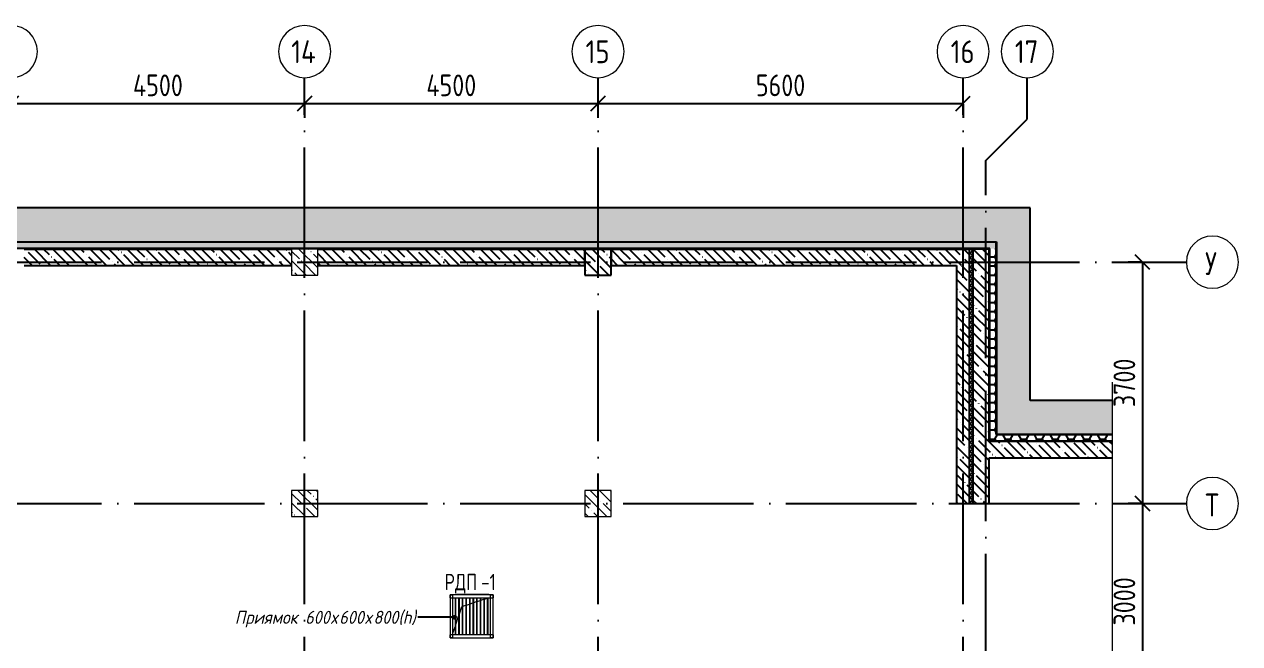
# Model space of a CAD drawing. Header units: millimetres. Extents: x -68946 to 690821, y -552984 to 293768.
# Drawn here: x 52027 to 70670, y 162152 to 171645 of the extents above; entities that cross this region are included whole.
import ezdxf

# ---------------------------------------------------------------- set-up
doc = ezdxf.new("R2010")
doc.units = ezdxf.units.MM
doc.linetypes.add('ADSK_Линия сетки', pattern=[2500, 2000, -250, 0, -250])
doc.layers.get('Defpoints').update_dxf_attribs({"color": 250})
for name, color, linetype, lineweight in [('A-ANNO-DIMS', 250, 'Continuous', 9), ('A-DETL-1', 250, 'Continuous', 53), ('A-DETL-GENF-1', 250, 'Continuous', 5), ('A-GENM-2', 250, 'Continuous', 5), ('A-GENM-IDEN', 250, 'Continuous', 9), ('A-WALL', 250, 'Continuous', 9), ('A-WALL-1', 250, 'Continuous', 50), ('A-WALL-2', 250, 'Continuous', 5), ('A-WALL-3', 250, 'Continuous', 13), ('G-ANNO-TEXT', 250, 'Continuous', 9), ('I-WALL-1', 250, 'Continuous', 5), ('S-COLS-1', 250, 'Continuous', 5), ('S-COLS-2', 250, 'Continuous', 5), ('S-FNDN-1', 250, 'Continuous', 5), ('Оси', 250, 'Continuous', 9), ('Оси-1', 250, 'ADSK_Линия сетки', 9)]:
    doc.layers.add(name, color=color, linetype=linetype, lineweight=lineweight)
doc.styles.add('GOST Common', font='', dxfattribs={"width": 0.9, "height": 350})
doc.styles.add('GOST Common_2', font='', dxfattribs={"width": 0.8, "height": 350})
doc.styles.add('ISOCPEUR_I', font='isocpeui.ttf', dxfattribs={"width": 0.9, "height": 12.5})
doc.styles.get("Standard").update_dxf_attribs({"font": 'ГОСТ тип А.ttf'})
doc.styles.get('GOST Common').set_extended_font_data('GOST Common')
doc.styles.get('GOST Common_2').set_extended_font_data('GOST Common')
doc.dimstyles.new('А3', dxfattribs={"dimtxt": 333, "dimasz": 222, "dimexe": 222, "dimexo": 111, "dimgap": 111, "dimtad": 1, "dimtoh": 1, "dimdec": 0, "dimrnd": 0.0015, "dimzin": 0, "dimdsep": 46, "dimtxsty": 'Standard', "dimblk": 'OBLIQUE', "dimcen": 0, "dimclrd": 7, "dimclre": 7, "dimclrt": 7, "dimadec": 0, "dimazin": 0, "dimtfac": 1, "dimtdec": 0, "dimtofl": 0, "dimtmove": 0, "dimatfit": 3, "dimfxl": 1, "dimtolj": 1, "dimtzin": 0, "dimarcsym": 0})
pattern_1 = [(135, (-2722.6, 109625.46), (-142.5612, -142.5612), []), (135, (-2580.04, 109625.46), (-142.5612, -142.5612), [252.016, -50.403, 3.353, -47.05])]
pattern_2 = [(0, (-2722.6, 109625.456), (120.968, 69.841), [80.645, -161.29]), (120, (-2722.6, 109625.456), (-120.96808, 69.84086), [80.645, -161.29]), (60, (-2722.6, 109625.456), (-8e-05, 139.68186), [0, -161.29, 80.645, 0])]

# ---------------------------------------------------------------- blocks, each defined once
blk = doc.blocks.new('BSC_Колонна _Прямоугольная - 400x400-V7-АР1_План расстановки фахверков на отм_ -3_400_ Секция 1_')
at = {"layer": 'S-COLS-2'}
h = blk.add_hatch(dxfattribs=at)
h.set_pattern_fill('FP_15', color=256, style=0, pattern_type=2)
h.set_pattern_definition([(135, (-59050, -58375), (-142.5619, -142.5619), []), (135, (-58907.44, -58375), (-142.5619, -142.5619), [252.016, -50.403, 3.353, -47.05])])
h.paths.add_polyline_path([(-200, -200), (200, -200), (200, 200), (-200, 200)])
at = {"layer": 'S-COLS-1'}
for p, q in [((200, 200), (-200, 200)), ((-200, 200), (-200, -200)), ((200, -200), (200, 200)), ((-200, -200), (200, -200))]:
    blk.add_line(p, q, dxfattribs=at)
blk = doc.blocks.new('BSC_Колонна _Прямоугольная - 400x400-V9-АР1_План расстановки фахверков на отм_ -3_400_ Секция 1_')
at = {"layer": 'S-COLS-2'}
h = blk.add_hatch(dxfattribs=at)
h.set_pattern_fill('FP_17', color=256, style=0, pattern_type=2)
h.set_pattern_definition([(135, (-59050, -54675), (-142.5619, -142.5619), []), (135, (-58907.44, -54675), (-142.5619, -142.5619), [252.016, -50.403, 3.353, -47.05])])
h.paths.add_polyline_path([(-200, -200), (200, -200), (200, 200), (-200, 200)])
at = {"layer": 'S-COLS-1'}
for p, q in [((200, 200), (-200, 200)), ((-200, 200), (-200, -200)), ((200, -200), (200, 200)), ((-200, -200), (200, -200))]:
    blk.add_line(p, q, dxfattribs=at)
blk = doc.blocks.new('BSC_Колонна _Прямоугольная - 400x400-V12-АР1_План расстановки фахверков на отм_ -3_400_ Секция 1_')
at = {"layer": 'S-COLS-2'}
h = blk.add_hatch(dxfattribs=at)
h.set_pattern_fill('FP_20', color=256, style=0, pattern_type=2)
h.set_pattern_definition([(135, (-63550, -54675), (-142.5619, -142.5619), []), (135, (-63407.44, -54675), (-142.5619, -142.5619), [252.016, -50.403, 3.353, -47.05])])
h.paths.add_polyline_path([(-200, -200), (200, -200), (200, 200), (-200, 200)])
at = {"layer": 'S-COLS-1'}
for p, q in [((200, 200), (-200, 200)), ((-200, 200), (-200, -200)), ((200, -200), (200, 200)), ((-200, -200), (200, -200))]:
    blk.add_line(p, q, dxfattribs=at)
blk = doc.blocks.new('230_Приямок стенки вертикально _Фунд_Плита_ - 230_Приямок стенки вертикально _Фунд_Плита_-32143332-АР1_План расстановки фахверков на отм_ -3_400_ Секция 1_')
at = {"layer": 'S-FNDN-1'}
for p, q in [((-77, 174), (-33, 189)), ((-22, 193), (22, 207)), ((33, 211), (77, 226)), ((88, 229), (132, 244)), ((143, 248), (187, 262)), ((198, 266), (242, 281)), ((253, 284), (255, 285)), ((-242, -125), (-198, 5)), ((-186, 41), (-150, 150)), ((-150, 150), (-143, 152)), ((-132, 156), (-88, 171)), ((-285, -255), (-253, -160))]:
    blk.add_line(p, q, dxfattribs=at)
blk = doc.blocks.new('Решетка металлическая РМ-1 _подвал_ - Решетка металлическая РМ-1 _подвал_-33342411-АР1_План расстановки фахверков на отм_ -3_400_ Секция 1_')
at = {"layer": 'A-GENM-2'}
for p, q in [((0, 615), (0, 660)), ((660, 660), (0, 660)), ((0, 660), (45, 660)), ((0, 660), (0, 0)), ((0, 615), (660, 615)), ((45, 0), (45, 660)), ((76.5, 615), (76.5, 45)), ((88.5, 45), (88.5, 615)), ((131.5, 615), (131.5, 45)), ((143.5, 45), (143.5, 615)), ((186.5, 615), (186.5, 45)), ((198.5, 45), (198.5, 615)), ((241.5, 615), (241.5, 45)), ((253.5, 45), (253.5, 615)), ((296.5, 615), (296.5, 45)), ((308.5, 45), (308.5, 615)), ((351.5, 615), (351.5, 45)), ((363.5, 45), (363.5, 615)), ((406.5, 615), (406.5, 45)), ((418.5, 45), (418.5, 615)), ((461.5, 615), (461.5, 45)), ((473.5, 45), (473.5, 615)), ((516.5, 615), (516.5, 45)), ((528.5, 45), (528.5, 615)), ((571.5, 615), (571.5, 45)), ((583.5, 45), (583.5, 615)), ((615, 660), (660, 660)), ((615, 660), (615, 0)), ((660, 660), (660, 615)), ((660, 0), (660, 660)), ((0, 0), (0, 45)), ((660, 45), (0, 45)), ((0, 0), (660, 0)), ((45, 0), (0, 0)), ((660, 0), (615, 0)), ((660, 45), (660, 0))]:
    blk.add_line(p, q, dxfattribs=at)
blk = doc.blocks.new('DET_L_Линия разрыва - М100-35340016-АР1_План расстановки фахверков на отм_ -3_400_ Секция 1_')
at = {"layer": 'A-DETL-GENF-1'}
for p, q in [((6800, -300), (7100, 300)), ((7100, 300), (7250, 0)), ((0, 0), (6650, 0)), ((6650, 0), (6800, -300)), ((7250, 0), (13900, 0))]:
    blk.add_line(p, q, dxfattribs=at)
blk = doc.blocks.new('Ось сетки - Круг_Ø8 мм-39983606-АР1_План расстановки фахверков на отм_ -3_400_ Секция 1_')
at = {"layer": 'Оси'}
for start, end in [(360, 180), (180, 360)]:
    blk.add_arc((0, 0), 4, start, end, dxfattribs=at)
blk = doc.blocks.new('_Oblique')
at = {"color": 0, "linetype": 'ByBlock', "lineweight": -2}
blk.add_line((-0.5, -0.5), (0.5, 0.5), dxfattribs=at)
blk = doc.blocks.new('*D5374')
at = {"layer": 'A-ANNO-DIMS', "color": 7, "lineweight": -2, "transparency": 16777216}
for p, q in [((69168, 168000), (68957, 168000)), ((69179, 168000), (69179, 164300)), ((69168, 164300), (68957, 164300))]:
    blk.add_line(p, q, dxfattribs=at)
at = {"layer": 'Defpoints', "color": 0, "lineweight": 30, "transparency": 16777216}
for p in [(69279, 168000), (69179, 164300), (69279, 164300)]:
    blk.add_point(p, dxfattribs=at)
at = {"layer": 'A-ANNO-DIMS', "color": 7, "lineweight": -2, "transparency": 16777216, "xscale": 222, "yscale": 222, "zscale": 222}
for p, rotation in [((69179, 168000), 90), ((69179, 164300), 270)]:
    blk.add_blockref('_Oblique', p, dxfattribs=dict(at, rotation=rotation))
at = {"layer": 'A-ANNO-DIMS', "color": 7, "lineweight": -2, "transparency": 16777216, "insert": (68901, 166150), "char_height": 333, "width": 2.48, "attachment_point": 5, "rotation": 90}
blk.add_mtext('\\A1;3700', dxfattribs=at)
blk = doc.blocks.new('*D5375')
at = {"layer": 'A-ANNO-DIMS', "color": 7, "lineweight": -2, "transparency": 16777216}
for p, q in [((69168, 164300), (68957, 164300)), ((69179, 164300), (69179, 161300)), ((69168, 161300), (68957, 161300))]:
    blk.add_line(p, q, dxfattribs=at)
at = {"layer": 'Defpoints', "color": 0, "lineweight": 30, "transparency": 16777216}
for p in [(69279, 164300), (69179, 161300), (69279, 161300)]:
    blk.add_point(p, dxfattribs=at)
at = {"layer": 'A-ANNO-DIMS', "color": 7, "lineweight": -2, "transparency": 16777216, "xscale": 222, "yscale": 222, "zscale": 222}
for p, rotation in [((69179, 164300), 90), ((69179, 161300), 270)]:
    blk.add_blockref('_Oblique', p, dxfattribs=dict(at, rotation=rotation))
at = {"layer": 'A-ANNO-DIMS', "color": 7, "lineweight": -2, "transparency": 16777216, "insert": (68901, 162800), "char_height": 333, "width": 2.48, "attachment_point": 5, "rotation": 90}
blk.add_mtext('\\A1;3000', dxfattribs=at)
blk = doc.blocks.new('*D5391')
at = {"layer": 'A-ANNO-DIMS', "color": 7, "lineweight": -2, "transparency": 16777216}
for p, q in [((51827, 170432), (56327, 170432)), ((51827, 170421), (51827, 170210)), ((56327, 170421), (56327, 170210))]:
    blk.add_line(p, q, dxfattribs=at)
at = {"layer": 'Defpoints', "color": 0, "lineweight": 30, "transparency": 16777216}
for p in [(51827, 170532), (56327, 170532), (56327, 170432)]:
    blk.add_point(p, dxfattribs=at)
at = {"layer": 'A-ANNO-DIMS', "color": 7, "lineweight": -2, "transparency": 16777216, "xscale": 222, "yscale": 222, "zscale": 222, "rotation": 180}
blk.add_blockref('_Oblique', (51827, 170432), dxfattribs=at)
at = {"layer": 'A-ANNO-DIMS', "color": 7, "lineweight": -2, "transparency": 16777216, "xscale": 222, "yscale": 222, "zscale": 222}
blk.add_blockref('_Oblique', (56327, 170432), dxfattribs=at)
at = {"layer": 'A-ANNO-DIMS', "color": 7, "lineweight": -2, "transparency": 16777216, "insert": (54077, 170710), "char_height": 333, "width": 2.57, "attachment_point": 5}
blk.add_mtext('\\A1;4500', dxfattribs=at)
blk = doc.blocks.new('*D5392')
at = {"layer": 'A-ANNO-DIMS', "color": 7, "lineweight": -2, "transparency": 16777216}
for p, q in [((56327, 170432), (60827, 170432)), ((56327, 170421), (56327, 170210)), ((60827, 170421), (60827, 170210))]:
    blk.add_line(p, q, dxfattribs=at)
at = {"layer": 'Defpoints', "color": 0, "lineweight": 30, "transparency": 16777216}
for p in [(56327, 170532), (60827, 170532), (60827, 170432)]:
    blk.add_point(p, dxfattribs=at)
at = {"layer": 'A-ANNO-DIMS', "color": 7, "lineweight": -2, "transparency": 16777216, "xscale": 222, "yscale": 222, "zscale": 222, "rotation": 180}
blk.add_blockref('_Oblique', (56327, 170432), dxfattribs=at)
at = {"layer": 'A-ANNO-DIMS', "color": 7, "lineweight": -2, "transparency": 16777216, "xscale": 222, "yscale": 222, "zscale": 222}
blk.add_blockref('_Oblique', (60827, 170432), dxfattribs=at)
at = {"layer": 'A-ANNO-DIMS', "color": 7, "lineweight": -2, "transparency": 16777216, "insert": (58577, 170710), "char_height": 333, "width": 2.57, "attachment_point": 5}
blk.add_mtext('\\A1;4500', dxfattribs=at)
blk = doc.blocks.new('*D5393')
at = {"layer": 'A-ANNO-DIMS', "color": 7, "lineweight": -2, "transparency": 16777216}
for p, q in [((60827, 170432), (66427, 170432)), ((60827, 170421), (60827, 170210)), ((66427, 170421), (66427, 170210))]:
    blk.add_line(p, q, dxfattribs=at)
at = {"layer": 'Defpoints', "color": 0, "lineweight": 30, "transparency": 16777216}
for p in [(60827, 170532), (66427, 170532), (66427, 170432)]:
    blk.add_point(p, dxfattribs=at)
at = {"layer": 'A-ANNO-DIMS', "color": 7, "lineweight": -2, "transparency": 16777216, "xscale": 222, "yscale": 222, "zscale": 222, "rotation": 180}
blk.add_blockref('_Oblique', (60827, 170432), dxfattribs=at)
at = {"layer": 'A-ANNO-DIMS', "color": 7, "lineweight": -2, "transparency": 16777216, "xscale": 222, "yscale": 222, "zscale": 222}
blk.add_blockref('_Oblique', (66427, 170432), dxfattribs=at)
at = {"layer": 'A-ANNO-DIMS', "color": 7, "lineweight": -2, "transparency": 16777216, "insert": (63627, 170710), "char_height": 333, "width": 2.48, "attachment_point": 5}
blk.add_mtext('\\A1;5600', dxfattribs=at)
blk = doc.blocks.new('ADSK_Марка_Перемычка - Экземпляр_ADSK_Позиция-34100395-АР1_План расстановки фахверков на отм_ -3_400_ Секция 1_')
at = {"layer": 'A-GENM-IDEN'}
blk.add_line((-2.5, 0), (2.5, 0), dxfattribs=at)

msp = doc.modelspace()

# ---------------------------------------------------------------- hatches: boundary and pattern name
at = {"layer": 'A-DETL-GENF-1', "lineweight": -2}
h = msp.add_hatch(dxfattribs=at)
h.set_pattern_fill('FP_56', color=256, style=0, pattern_type=2)
h.set_pattern_definition([(135, (-2298.33, 109625.46), (-424.2641, 3e-14), [600, 0, 0, 0]), (45, (-2722.6, 109625.46), (-424.2641, 0), [600, 0, 0, 0]), (45, (-2722.6, 109837.6), (-424.2641, 0), [150, -450]), (135, (-2404.4, 109943.65), (-424.2641, 3e-14), [150, -450]), (45, (-2404.4, 109731.52), (-424.2641, 0), [150, -450]), (135, (-2510.47, 109625.46), (-424.2641, 3e-14), [150, -450])])
h.paths.add_polyline_path([(66467.4021, 152320.3258), (66467.4021, 152840.4566), (-3032.6198, 152840.4566), (-3032.6198, 168310.4572), (6487.3802, 168310.4572), (6487.3802, 165360.456), (10717.4399, 165360.456), (10717.4399, 168310.4572), (66937.4021, 168310.4572), (66937.4021, 165360.4566), (68711.3946, 165360.4566), (68711.3946, 165880.4566), (67457.4021, 165880.4566), (67457.4021, 168830.4572), (10197.4399, 168830.4572), (10197.4399, 165880.456), (7007.3802, 165880.456), (7007.3802, 168830.4572), (-3552.6198, 168830.4572), (-3552.6198, 152320.4566), (65947.4062, 152320.3258)])
at = {"layer": 'A-WALL', "lineweight": -2}
for points in [[(66827.4021, 168200.4572), (66835.4021, 168200.4572), (66835.4021, 168208.4572), (10827.4399, 168208.4572), (10827.4399, 168200.4572), (66577.4021, 168200.4572)], [(66835.4021, 165250.4566), (66835.4021, 168200.4572), (66827.4021, 168200.4572), (66827.4021, 165250.4566)], [(68711.3946, 165250.4566), (68711.3946, 165258.4566), (66835.4021, 165258.4566), (66835.4021, 165250.4566), (67941.0415, 165250.4566)]]:
    msp.add_hatch(color=256, dxfattribs=at).paths.add_polyline_path(points)
at = {"layer": 'A-WALL-2', "lineweight": -2}
h = msp.add_hatch(dxfattribs=at)
h.set_pattern_fill('FP_2', color=256, style=0, pattern_type=2)
h.set_pattern_definition(pattern_2)
h.paths.add_polyline_path([(66835.4021, 168208.4572), (66935.4021, 168208.4572), (66935.4021, 168308.4572), (10827.4399, 168308.4572), (10827.4399, 168310.4572), (10819.4399, 168310.4572), (10819.4399, 168208.4572), (65513.0091, 168208.4572)])
h = msp.add_hatch(dxfattribs=at)
h.set_pattern_fill('FP_2', color=256, style=0, pattern_type=2)
h.set_pattern_definition(pattern_2)
h.paths.add_polyline_path([(66835.4021, 165258.4566), (66935.4021, 165258.4566), (66935.4021, 168200.4572), (66937.4021, 168200.4572), (66937.4021, 168208.4572), (66835.4021, 168208.4572), (66835.4021, 166705.1982)])
h = msp.add_hatch(dxfattribs=at)
h.set_pattern_fill('FP_2', color=256, style=0, pattern_type=2)
h.set_pattern_definition(pattern_2)
h.paths.add_polyline_path([(67941.0415, 165258.4566), (68711.3946, 165258.4566), (68711.3946, 165358.4566), (66935.4021, 165358.4566), (66935.4021, 165258.4566), (66937.4021, 165258.4566)])
at = {"layer": 'G-ANNO-TEXT', "lineweight": -2}
h = msp.add_hatch(color=256, dxfattribs=at)
edge = h.paths.add_edge_path()
edge.add_arc((58621.8789, 162556.153), 25, 0, 360)
at = {"layer": 'I-WALL-1', "lineweight": -2}
h = msp.add_hatch(dxfattribs=at)
h.set_pattern_fill('FP_1', color=256, style=0, pattern_type=2)
h.set_pattern_definition(pattern_1)
h.paths.add_polyline_path([(56127.4021, 167950.4572), (56127.4021, 168200.4566), (52027.4411, 168200.4566), (52027.4411, 167950.4572)])
h = msp.add_hatch(dxfattribs=at)
h.set_pattern_fill('FP_1', color=256, style=0, pattern_type=2)
h.set_pattern_definition(pattern_1)
h.paths.add_polyline_path([(60627.4121, 167950.4572), (60627.4121, 168200.4566), (56527.4021, 168200.4566), (56527.4021, 167950.4572)])
h = msp.add_hatch(dxfattribs=at)
h.set_pattern_fill('FP_1', color=256, style=0, pattern_type=2)
h.set_pattern_definition(pattern_1)
h.paths.add_polyline_path([(66527.4021, 167950.4572), (66527.4021, 168200.4572), (61027.4121, 168200.4572), (61027.4121, 167950.4572), (66327.4021, 167950.4572)])
h = msp.add_hatch(dxfattribs=at)
h.set_pattern_fill('FP_52', color=256, style=0, pattern_type=2)
h.set_pattern_definition([(45, (-2722.6, 109625.456), (-35.35534, 35.35534), []), (135, (-2722.6, 109625.456), (-35.35534, -35.35534), [])])
h.paths.add_polyline_path([(66577.4021, 164300.4566), (66577.4021, 168200.4572), (66527.4021, 168200.4572), (66527.4021, 164300.4566)])
h = msp.add_hatch(dxfattribs=at)
h.set_pattern_fill('FP_1', color=256, style=0, pattern_type=2)
h.set_pattern_definition(pattern_1)
h.paths.add_polyline_path([(66827.4021, 164300.4566), (66827.4021, 168200.4572), (66577.4021, 168200.4572), (66577.4021, 164300.4566)])
h = msp.add_hatch(dxfattribs=at)
h.set_pattern_fill('FP_1', color=256, style=0, pattern_type=2)
h.set_pattern_definition(pattern_1)
h.paths.add_polyline_path([(66527.4021, 164300.4566), (66527.4021, 167950.4572), (66327.4021, 167950.4572), (66327.4021, 164300.4566)])
h = msp.add_hatch(dxfattribs=at)
h.set_pattern_fill('FP_1', color=256, style=0, pattern_type=2)
h.set_pattern_definition(pattern_1)
h.paths.add_polyline_path([(68711.3946, 165000.4566), (68711.3946, 165250.4566), (66827.4021, 165250.4566), (66827.4021, 165000.4566)])
at = {"layer": 'S-COLS-2', "lineweight": -2}
h = msp.add_hatch(dxfattribs=at)
h.set_pattern_fill('FP_1', color=256, style=0, pattern_type=2)
h.set_pattern_definition(pattern_1)
h.paths.add_polyline_path([(60627.4021, 167800.4566), (61027.4021, 167800.4566), (61027.4021, 168200.4566), (60627.4021, 168200.4566)])

# ---------------------------------------------------------------- linework, layer by layer
at = {"layer": 'A-DETL-1', "lineweight": -2}
for p, q in [((67457.4021, 168830.4572), (10197.4399, 168830.4572)), ((67457.4021, 165880.4566), (67457.4021, 168830.4572)), ((10717.4399, 168310.4572), (66937.4021, 168310.4572)), ((66937.4021, 168310.4572), (66937.4021, 165360.4566)), ((68711.3946, 165880.4566), (67457.4021, 165880.4566)), ((66937.4021, 165360.4566), (68711.3946, 165360.4566))]:
    msp.add_line(p, q, dxfattribs=at)
at = {"layer": 'A-WALL-1', "lineweight": -2}
for p, q in [((56127.4021, 168200.4572), (52027.4411, 168200.4572)), ((60627.4121, 168200.4572), (56527.4021, 168200.4572)), ((60627.4121, 167950.4572), (60627.4121, 168200.4572)), ((66527.4021, 168200.4572), (61027.4121, 168200.4572)), ((66527.4021, 164300.4566), (66527.4021, 168200.4572)), ((66577.4021, 168200.4572), (66577.4021, 164300.4566)), ((66827.4021, 168200.4572), (66577.4021, 168200.4572)), ((66827.4021, 165250.4566), (66827.4021, 168200.4572)), ((52027.4411, 167950.4572), (56127.4021, 167950.4572)), ((56527.4021, 167950.4572), (60627.4121, 167950.4572)), ((61027.4121, 167950.4572), (66327.4021, 167950.4572)), ((66327.4021, 167950.4572), (66327.4021, 164300.4566)), ((68711.3946, 165250.4566), (66827.4021, 165250.4566)), ((66827.4021, 165000.4566), (68711.3946, 165000.4566)), ((66827.4021, 164300.4566), (66827.4021, 165000.4566)), ((66327.4021, 164300.4566), (66527.4021, 164300.4566)), ((66577.4021, 164300.4566), (66827.4021, 164300.4566))]:
    msp.add_line(p, q, dxfattribs=at)
at = {"layer": 'A-WALL-2', "lineweight": -2}
for p, q in [((66937.4021, 168308.4572), (10717.4399, 168308.4572)), ((61027.4121, 168200.4572), (61027.4121, 167950.4572)), ((66577.4021, 168200.4572), (66527.4021, 168200.4572)), ((66935.4021, 165358.4566), (66935.4021, 168310.4572)), ((66935.4021, 168208.4572), (66937.4021, 168208.4572)), ((68711.3946, 165358.4566), (66935.4021, 165358.4566))]:
    msp.add_line(p, q, dxfattribs=at)
at = {"layer": 'A-WALL-3', "lineweight": -2}
for p, q in [((66835.4021, 168208.4572), (10819.4399, 168208.4572)), ((52027.4021, 168200.4572), (56127.4021, 168200.4572)), ((56527.4021, 168200.4572), (66527.4021, 168200.4572)), ((66835.4021, 165258.4566), (66835.4021, 168208.4572)), ((68711.3946, 165258.4566), (66835.4021, 165258.4566)), ((66527.4021, 164300.4566), (66577.4021, 164300.4566))]:
    msp.add_line(p, q, dxfattribs=at)
at = {"layer": 'G-ANNO-TEXT', "lineweight": -2}
msp.add_line((58621.8789, 162556.153), (58061.4026, 162556.153), dxfattribs=at)
msp.add_circle((58621.8789, 162556.153), 25, dxfattribs=at)
at = {"layer": 'S-COLS-1', "lineweight": -2}
for p, q in [((61027.4021, 168200.4566), (60627.4021, 168200.4566)), ((60627.4021, 168200.4566), (60627.4021, 167800.4566)), ((61027.4021, 167950.4572), (61027.4021, 168200.4566)), ((60627.4021, 167800.4566), (61027.4021, 167800.4566)), ((61027.4021, 167800.4566), (61027.4021, 167950.4572))]:
    msp.add_line(p, q, dxfattribs=at)
at = {"layer": 'Оси', "lineweight": -2}
for p, q in [((67412.4021, 170192.4611), (67412.4021, 170827.4611)), ((66777.4021, 169557.4611), (67412.4021, 170192.4611))]:
    msp.add_line(p, q, dxfattribs=at)
at = {"layer": 'Оси-1', "lineweight": -2}
for p, q in [((56327.4021, 150257.9072), (56327.4021, 170827.4611)), ((60827.4021, 150257.9072), (60827.4021, 170827.4611)), ((66427.4021, 150257.9072), (66427.4021, 170827.4611)), ((66777.4021, 151527.9072), (66777.4021, 169557.4611)), ((-6292.1491, 168000.4566), (69851.8838, 168000.4566)), ((-6292.1491, 164300.4566), (69851.8838, 164300.4566))]:
    msp.add_line(p, q, dxfattribs=at)

# ---------------------------------------------------------------- block references
at = {"layer": 'A-DETL-GENF-1', "lineweight": -2, "rotation": 269.9999999999999}
msp.add_blockref('DET_L_Линия разрыва - М100-35340016-АР1_План расстановки фахверков на отм_ -3_400_ Секция 1_', (68711.3946, 166160.4566), dxfattribs=at)
at = {"layer": 'A-GENM-2', "lineweight": -2}
msp.add_blockref('Решетка металлическая РМ-1 _подвал_ - Решетка металлическая РМ-1 _подвал_-33342411-АР1_План расстановки фахверков на отм_ -3_400_ Секция 1_', (58557.4121, 162240.4566), dxfattribs=at)
at = {"layer": 'A-GENM-IDEN', "lineweight": -2, "xscale": 99.99999999999993, "yscale": 99.99999999999993, "zscale": 99.99999999999993}
msp.add_blockref('ADSK_Марка_Перемычка - Экземпляр_ADSK_Позиция-34100395-АР1_План расстановки фахверков на отм_ -3_400_ Секция 1_', (58902.4121, 162909.0214), dxfattribs=at)
at = {"layer": 'S-COLS-1', "lineweight": -2}
for name, p in [('BSC_Колонна _Прямоугольная - 400x400-V7-АР1_План расстановки фахверков на отм_ -3_400_ Секция 1_', (56327.4021, 168000.4566)), ('BSC_Колонна _Прямоугольная - 400x400-V9-АР1_План расстановки фахверков на отм_ -3_400_ Секция 1_', (56327.4021, 164300.456)), ('BSC_Колонна _Прямоугольная - 400x400-V12-АР1_План расстановки фахверков на отм_ -3_400_ Секция 1_', (60827.4021, 164300.456))]:
    msp.add_blockref(name, p, dxfattribs=at)
at = {"layer": 'S-FNDN-1', "lineweight": -2}
msp.add_blockref('230_Приямок стенки вертикально _Фунд_Плита_ - 230_Приямок стенки вертикально _Фунд_Плита_-32143332-АР1_План расстановки фахверков на отм_ -3_400_ Секция 1_', (58887.4121, 162570.4566), dxfattribs=at)
at = {"layer": 'Оси', "lineweight": -2, "xscale": 99.99999999999993, "yscale": 99.99999999999993, "zscale": 99.99999999999993}
for p in [(51827.4021, 171227.4611), (56327.4021, 171227.4611), (60827.4021, 171227.4611), (66427.4021, 171227.4611), (67412.4021, 171227.4611)]:
    msp.add_blockref('Ось сетки - Круг_Ø8 мм-39983606-АР1_План расстановки фахверков на отм_ -3_400_ Секция 1_', p, dxfattribs=at)
at = {"layer": 'Оси', "lineweight": -2, "xscale": 99.99999999999993, "yscale": 99.99999999999993, "zscale": 99.99999999999993, "rotation": 269.9999999999994}
for p in [(70251.8838, 168000.4566), (70251.8838, 164300.4566)]:
    msp.add_blockref('Ось сетки - Круг_Ø8 мм-39983606-АР1_План расстановки фахверков на отм_ -3_400_ Секция 1_', p, dxfattribs=at)

# ---------------------------------------------------------------- texts
at = {"layer": 'A-GENM-IDEN', "lineweight": -2, "char_height": 250, "attachment_point": 1, "style": 'GOST Common_2'}
for s, insert, width in [('РДП', (58475.0813, 163222.1588), 678.227625), ('-1', (59034.675, 163222.1588), 331.898625)]:
    msp.add_mtext(s, dxfattribs=dict(at, insert=insert, width=width))
at = {"layer": 'G-ANNO-TEXT', "lineweight": -2, "char_height": 200, "attachment_point": 1, "style": 'ISOCPEUR_I'}
for s, insert, width in [('Приямок', (55257.0026, 162656.153), 1168.860375), (' 600', (56221.4088, 162656.153), 613.290937), ('\\fISOCPEUR|b0|i1|c204|p34|;\\W.9;х', (56727.4245, 162656.153), 158.734125), ('600', (56858.3932, 162656.153), 476.202375), ('\\fISOCPEUR|b0|i1|c204|p34|;\\W.9;х', (57251.2995, 162656.153), 158.734125), ('800(h)', (57382.2682, 162656.153), 822.531375)]:
    msp.add_mtext(s, dxfattribs=dict(at, insert=insert, width=width))
at = {"layer": 'Оси', "lineweight": -2, "char_height": 350, "attachment_point": 1, "style": 'GOST Common'}
for s, insert, width in [('14', (56121.3715, 171399.9945), 497.847937), ('15', (60636.2215, 171399.9945), 461.772), ('16', (66236.2215, 171399.9945), 461.772), ('17', (67221.2215, 171399.9945), 461.772), ('\\fGOST Common|b0|i0|c204|p34|;\\W.9;У', (70138.5609, 168153.0435), 310.253062), ('\\fGOST Common|b0|i0|c204|p34|;\\W.9;Т', (70138.5609, 164453.0435), 310.253062)]:
    msp.add_mtext(s, dxfattribs=dict(at, insert=insert, width=width))

# ---------------------------------------------------------------- dimensions: what is measured, and where the dimension line sits
at = {"layer": 'A-ANNO-DIMS', "lineweight": -2}
for base, p1, p2, picture, middle in [((56327.4021, 170432.1494), (51827.4021, 170532.1343), (56327.4021, 170532.1343), '*D5391', (54077.4021, 170709.6494)), ((60827.4021, 170432.1494), (56327.4021, 170532.1343), (60827.4021, 170532.1343), '*D5392', (58577.4021, 170709.6494)), ((66427.4021, 170432.1494), (60827.4021, 170532.1343), (66427.4021, 170532.1343), '*D5393', (63627.4021, 170709.6494))]:
    dim = msp.add_linear_dim(base=base, p1=p1, p2=p2, dimstyle='А3', dxfattribs=at)
    dim.commit()
    dim.dimension.update_dxf_attribs({"geometry": picture, "text_midpoint": middle})
for base, p1, p2, picture, middle in [((69178.6357, 164300.4566), (69278.6206, 168000.4566), (69278.6206, 164300.4566), '*D5374', (68901.1357, 166150.4566)), ((69178.6357, 161300.4566), (69278.6206, 164300.4566), (69278.6206, 161300.4566), '*D5375', (68901.1357, 162800.4566))]:
    dim = msp.add_linear_dim(base=base, p1=p1, p2=p2, angle=90, dimstyle='А3', dxfattribs=at)
    dim.commit()
    dim.dimension.update_dxf_attribs({"geometry": picture, "text_midpoint": middle})

doc.saveas('drawing.dxf')
